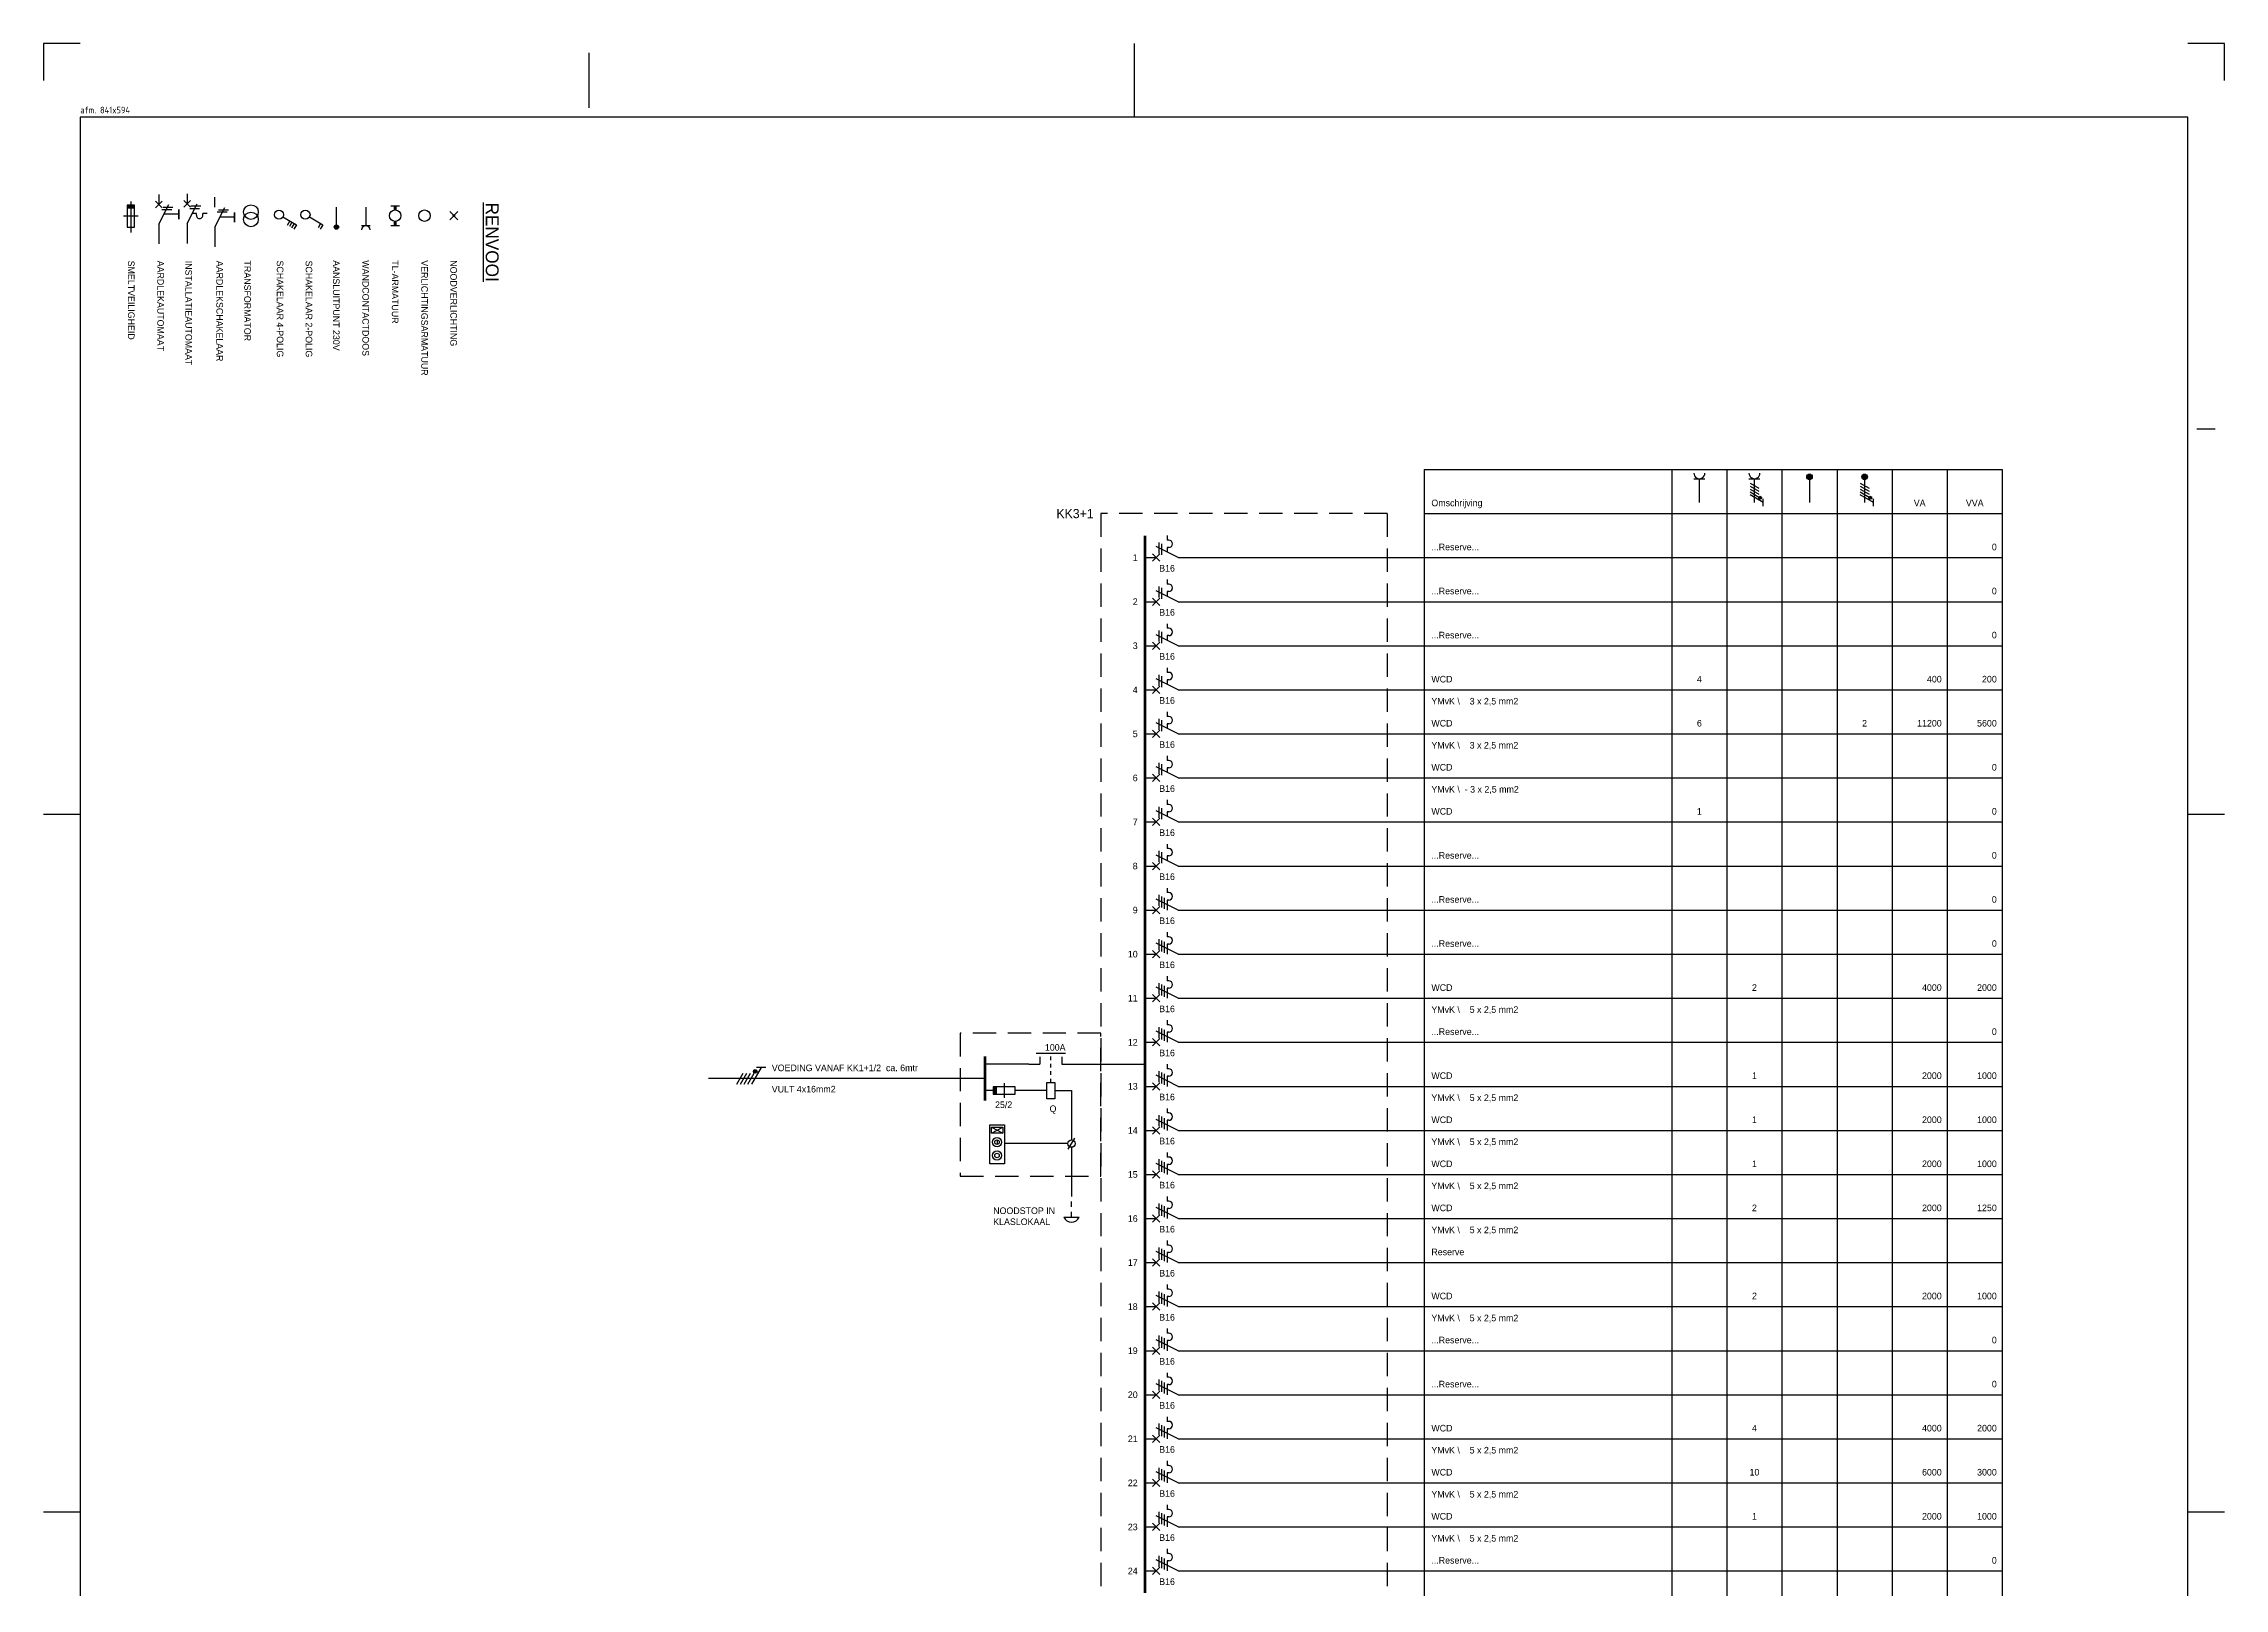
# Model space of a CAD drawing. Header units: millimetres. Extents: x 0 to 594, y -841 to 0.
# Drawn here: x 0 to 594, y -421 to 0 of the extents above; entities that cross this region are included whole.
import ezdxf
from ezdxf.enums import TextEntityAlignment as Align

# ---------------------------------------------------------------- set-up
doc = ezdxf.new("R2010")
doc.units = ezdxf.units.MM
doc.linetypes.add('HIDDEN', pattern=[9.525, 6.35, -3.175])
doc.linetypes.add('STABI11', pattern=[2, 1, -1])
doc.layers.get('0').update_dxf_attribs({"linetype": 'CONTINUOUS'})
for name, color, linetype in [('00att018', 1, 'CONTINUOUS'), ('00kad018', 1, 'CONTINUOUS'), ('00kad070', 5, 'CONTINUOUS'), ('BL$2----_KADER', 7, 'CONTINUOUS'), ('EL$1----', 3, 'CONTINUOUS'), ('EL$1----_KK3+1', 3, 'CONTINUOUS')]:
    doc.layers.add(name, color=color, linetype=linetype)
doc.styles.add('BURO-018', font='BUROFONT', dxfattribs={"height": 1.8})
doc.styles.add('BURO-035', font='BUROFONT.shx', dxfattribs={"height": 3.5})
doc.styles.add('ISO', font='isocp.shx')

# ---------------------------------------------------------------- blocks, each defined once
blk = doc.blocks.new('RENV_DION')
at = {"layer": 'EL$1----', "linetype": 'Continuous'}
for p, q in [((485.12, 256.64), (487.32, 254.44)), ((487.32, 256.64), (485.12, 254.44)), ((483.5, 238.37), (483.5, 240.7)), ((488.94, 240.7), (488.94, 238.37)), ((488.94, 232.7), (488.94, 230.37)), ((483.89, 231.54), (488.94, 231.54)), ((489.33, 223.54), (483.89, 223.54)), ((486.57, 208.98), (488.69, 212.65)), ((487.64, 210.83), (488.85, 210.13)), ((487.99, 211.43), (489.2, 210.73)), ((488.34, 212.04), (489.55, 211.34)), ((488.69, 212.65), (489.9, 211.95)), ((489.35, 190.42), (483.95, 193.12)), ((484.62, 191.43), (484.62, 194.13)), ((485.3, 193.8), (485.3, 191.1)), ((486.65, 195.82), (486.65, 191.77)), ((488.36, 182.91), (482.96, 185.61)), ((483.63, 186.63), (483.63, 183.93)), ((484.31, 186.29), (484.31, 183.59)), ((485.66, 188.31), (485.66, 187.19)), ((486.11, 187.19), (485.66, 187.19)), ((486.11, 185.39), (485.66, 185.39)), ((485.66, 185.39), (485.66, 184.26)), ((480.26, 182.91), (482.96, 182.91)), ((482.06, 183.81), (483.86, 182.01)), ((483.86, 183.81), (482.06, 182.01)), ((485.84, 180.58), (485.84, 176.53)), ((488.36, 182.91), (493.76, 182.91)), ((484.04, 176.08), (482.24, 174.28)), ((482.24, 176.08), (484.04, 174.28)), ((488.54, 175.18), (483.14, 177.88)), ((482.39, 167.57), (490.81, 167.57)), ((489.31, 168.57), (483.31, 168.57)), ((483.31, 168.57), (483.31, 166.57)), ((483.31, 166.57), (489.31, 166.57)), ((486.31, 169.57), (486.31, 165.57)), ((489.31, 166.57), (489.31, 168.57))]:
    blk.add_line(p, q, dxfattribs=at)
at = {"layer": 'EL$1----', "color": 3, "linetype": 'Continuous'}
for p, q in [((486.57, 216.18), (488.69, 219.85)), ((488.69, 219.85), (489.9, 219.15)), ((488.34, 219.25), (489.55, 218.55))]:
    blk.add_line(p, q, dxfattribs=at)
at = {"layer": 'EL$1----'}
for p, q in [((483.86, 190.42), (481.16, 190.42)), ((489.35, 190.42), (494.66, 190.42)), ((483.9, 176.31), (483.9, 179.01)), ((484.49, 175.97), (484.49, 178.67)), ((483.14, 175.29), (480.44, 175.29)), ((488.54, 175.18), (493.85, 175.18))]:
    blk.add_line(p, q, dxfattribs=at)
at = {"layer": 'EL$1----', "linetype": 'Continuous'}
for points, const_width in [([(486.41, 255.54, 1), (486.02, 255.54, 1)], 0.389), ([(489.33, 223.83, 1), (489.33, 223.24, 1)], 0.583)]:
    blk.add_lwpolyline(points, format="xyb", close=True, dxfattribs=dict(at, const_width=const_width))
for points, const_width in [([(484.66, 239.54), (483.5, 239.54)], 0.778), ([(487.77, 239.54), (488.94, 239.54)], 0.778), ([(485.3, 195.82), (488, 195.82)], 0.45), ([(484.49, 180.58), (487.19, 180.58)], 0.45)]:
    blk.add_lwpolyline(points, dxfattribs=dict(at, const_width=const_width))
for centre, radius in [((486.22, 247.54), 1.56), ((486.22, 239.54), 1.56), ((489.33, 223.54), 0.583), ((485.95, 207.9), 1.25), ((485.24, 200.27), 2), ((487.24, 200.27), 2)]:
    blk.add_circle(centre, radius, dxfattribs=at)
at = {"layer": 'EL$1----', "color": 3, "linetype": 'Continuous'}
blk.add_circle((485.95, 215.1), 1.25, dxfattribs=at)
at = {"layer": 'EL$1----', "linetype": 'Continuous'}
for centre, radius, start, end in [((490.11, 231.54), 1.17, 90, 270), ((486.11, 186.29), 0.9, 270, 90)]:
    blk.add_arc(centre, radius, start, end, dxfattribs=at)
blk.add_solid([(483.31, 168.57), (484.31, 168.57), (483.31, 166.57), (484.31, 166.57)], dxfattribs=at)
at = {"layer": 'EL$1----', "color": 3, "style": 'BURO-035'}
blk.add_text('%%URENVOOI', height=3.5, dxfattribs=at).set_placement((482.63, 264.23))
at = {"layer": 'EL$1----', "color": 1, "style": 'BURO-018'}
for s, p in [('NOODVERLICHTING', (498.36, 255.47)), ('VERLICHTINGSARMATUUR', (498.36, 247.55)), ('TL-ARMATUUR', (498.36, 239.54)), ('WANDCONTACTDOOS', (498.36, 231.52)), ('AANSLUITPUNT 230V', (498.36, 223.5)), ('SCHAKELAAR 2-POLIG', (498.43, 216.06)), ('SCHAKELAAR 4-POLIG', (498.43, 208.21)), ('TRANSFORMATOR', (498.43, 199.33)), ('AARDLEKSCHAKELAAR', (498.49, 191.75)), ('INSTALLATIEAUTOMAAT', (498.49, 183.3)), ('AARDLEKAUTOMAAT', (498.47, 175.66)), ('SMELTVEILIGHEID', (498.47, 167.66))]:
    blk.add_text(s, height=1.8, dxfattribs=at).set_placement(p, align=Align.MIDDLE_LEFT)
blk = doc.blocks.new('A$C6BEE4A7F')
at = {"color": 0, "linetype": 'STABI11'}
blk.add_line((7.91, 2.62), (0, 2.62), dxfattribs=at)
at = {"color": 0, "linetype": 'Continuous'}
for p, q in [((7.91, 3.75), (12.41, 3.75)), ((7.91, 1.5), (7.91, 3.75)), ((7.91, 3), (7.91, 3)), ((12.41, 1.5), (7.91, 1.5)), ((10.16, 3.75), (10.16, 5.25)), ((10.16, 1.5), (10.16, 0)), ((12.41, 3.75), (12.41, 1.5))]:
    blk.add_line(p, q, dxfattribs=at)
blk = doc.blocks.new('M18')
at = {"color": 0, "linetype": 'Continuous'}
for p, q in [((-3, 23), (-3, 31)), ((-2, 30), (0, 30)), ((0, 30), (0, 33)), ((-2, 24), (0, 24)), ((0, 21), (0, 24))]:
    blk.add_line(p, q, dxfattribs=at)
at = {"color": 1, "style": 'BURO-018'}
blk.add_attdef('E_VRIJ1', (-6, 24), '', height=1.8, rotation=90, dxfattribs=at)
at = {"color": 1, "linetype": 'Continuous', "style": 'BURO-018'}
blk.add_attdef('E_IMS', text='', height=1.8, rotation=90, dxfattribs=at).set_placement((3, 24), align=Align.TOP_LEFT)
blk = doc.blocks.new('0721011F')
at = {"color": 0, "linetype": 'Continuous'}
blk.add_line((-2, -3), (2, -3), dxfattribs=at)
blk = doc.blocks.new('072102A')
at = {"color": 0, "linetype": 'Continuous'}
for p, q in [((1, 0), (-1, 0)), ((-1, 0), (-1, -6)), ((1, -6), (1, 0)), ((-1, -6), (1, -6))]:
    blk.add_line(p, q, dxfattribs=at)
blk.add_solid([(1, -5), (1, -6), (-1, -5), (-1, -6)], dxfattribs=at)
at = {"color": 0, "linetype": 'Continuous', "style": 'BURO-018', "flags": 1}
for tag, p in [('E_ID', (0, 0)), ('E_MATCODE', (0, -5))]:
    blk.add_attdef(tag, p, '', height=1.8, dxfattribs=at)
at = {"color": 0, "linetype": 'Continuous', "style": 'BURO-018'}
blk.add_attdef('E_KODE', text='', height=1.8, dxfattribs=at).set_placement((-3, -3), align=Align.MIDDLE_RIGHT)
blk = doc.blocks.new('HL3')
at = {"color": 0, "linetype": 'Continuous'}
for p, q in [((-3, 6.98), (-3, 4.48)), ((-3, 5.73), (1.5, 3.13)), ((1.5, 2.13), (-1.5, 3.87)), ((1.5, 1.13), (-1.5, 2.87)), ((1.5, 0.13), (-1.5, 1.87)), ((1.5, -0.87), (-1.5, 0.87))]:
    blk.add_line(p, q, dxfattribs=at)
at = {"color": 0, "linetype": 'Continuous', "const_width": 0.5}
blk.add_lwpolyline([(-1.68, 4.12, 1), (-2.18, 4.12, 1)], format="xyb", close=True, dxfattribs=at)
at = {"color": 0, "linetype": 'Continuous'}
blk.add_circle((-1.93, 4.12), 0.5, dxfattribs=at)
blk = doc.blocks.new('a1-windesheim-hor')
at = {"layer": '00kad018', "color": 1}
for p, q in [((0, 594), (0, 584)), ((10, 594), (0, 594)), ((105, 591.5), (105, 586.5)), ((210, 594), (210, 584)), ((400, 594), (400, 584)), ((0, 297), (20, 297)), ((2.5, 148.5), (17.5, 148.5)), ((0, 10), (0, 0)), ((210, 10), (210, 0)), ((400, 10), (400, 0)), ((0, 0), (10, 0))]:
    blk.add_line(p, q, dxfattribs=at)
at = {"layer": '00kad070', "color": 5}
for p, q in [((831, 584), (20, 584)), ((20, 584), (20, 10)), ((20, 10), (831, 10))]:
    blk.add_line(p, q, dxfattribs=at)
at = {"layer": '00att018', "color": 1, "style": 'ISO'}
blk.add_text('afm. 841x594', height=1.8, rotation=90, dxfattribs=at).set_placement((19, 10))
blk = doc.blocks.new('021308')
at = {"color": 0, "linetype": 'Continuous'}
blk.add_line((-3.5, 1.5), (-3.5, -1.5), dxfattribs=at)
at = {"color": 0, "linetype": 'STABI11'}
blk.add_line((-3.5, 0), (0, 0), dxfattribs=at)
at = {"color": 0, "linetype": 'Continuous'}
blk.add_arc((-2.875, 0), 1.625, 112.61986, 247.38014, dxfattribs=at)
blk = doc.blocks.new('E00511')
at = {"color": 0, "linetype": 'Continuous'}
blk.add_line((-0.87, -1.5), (0.87, 1.5), dxfattribs=at)
at = {"color": 0}
blk.add_circle((0, 0), 1, dxfattribs=at)
blk = doc.blocks.new('B3')
at = {"color": 0, "linetype": 'Continuous'}
for p, q in [((0, 9), (0, 21)), ((-6, 6), (-4.75, 6)), ((-4.75, 6.5), (-4.75, 6)), ((0, 9), (-3, 3)), ((-2.75, 6.5), (-2.75, 6)), ((-2.75, 6), (-1.5, 6)), ((-4.125, 3.75), (-1.125, 3.75)), ((-3.75, 4.5), (-0.75, 4.5)), ((-1, 4), (1, 2)), ((-1, 2), (1, 4)), ((0, 0), (0, 3))]:
    blk.add_line(p, q, dxfattribs=at)
blk.add_arc((-3.75, 6.5), 1, 0, 180, dxfattribs=at)
at = {"color": 1, "style": 'BURO-018'}
blk.add_attdef('E_VRIJ1', (-3, 12), '', height=1.8, rotation=90, dxfattribs=at)
at = {"color": 1, "linetype": 'Continuous', "style": 'BURO-018'}
blk.add_attdef('E_IIA', text='', height=1.8, rotation=90, dxfattribs=at).set_placement((2, 6), align=Align.TOP_CENTER)
blk = doc.blocks.new('m1')
at = {"color": 0, "linetype": 'Continuous'}
blk.add_line((0, 21), (0, 33), dxfattribs=at)
blk = doc.blocks.new('b1s')
at = {"color": 0, "linetype": 'Continuous'}
blk.add_line((0, 33), (0, 54), dxfattribs=at)
blk = doc.blocks.new('m1s')
at = {"color": 0, "linetype": 'Continuous'}
blk.add_line((0, 54), (0, 66), dxfattribs=at)
blk = doc.blocks.new('B5')
at = {"color": 0, "linetype": 'Continuous'}
for p, q in [((0, 9), (0, 21)), ((-6, 6), (-4.75, 6)), ((-4.75, 6.5), (-4.75, 6)), ((0, 9), (-3, 3)), ((-2.75, 6.5), (-2.75, 6)), ((-2.75, 6), (0, 6)), ((-4.125, 3.75), (-1.125, 3.75)), ((-3.75, 4.5), (-0.75, 4.5)), ((-3.375, 5.25), (-0.375, 5.25)), ((-1, 2), (1, 4)), ((-1, 4), (1, 2)), ((0, 0), (0, 3))]:
    blk.add_line(p, q, dxfattribs=at)
blk.add_arc((-3.75, 6.5), 1, 0, 180, dxfattribs=at)
at = {"color": 1, "style": 'BURO-018'}
blk.add_attdef('E_VRIJ1', (-3, 12), '', height=1.8, rotation=90, dxfattribs=at)
at = {"color": 1, "linetype": 'Continuous', "style": 'BURO-018'}
blk.add_attdef('E_IIA', text='', height=1.8, rotation=90, dxfattribs=at).set_placement((2, 6), align=Align.TOP_CENTER)
blk = doc.blocks.new('KOLNR6')
at = {"color": 0, "linetype": 'Continuous'}
for p, q in [((-3.5, -1.5), (-3.5, 1.5)), ((3, 0), (-3.5, 0))]:
    blk.add_line(p, q, dxfattribs=at)
blk.add_arc((-5, 0), 1.5, 270, 90, dxfattribs=at)
blk = doc.blocks.new('KOLNR7')
at = {"color": 0, "linetype": 'Continuous'}
for p, q in [((-3.5, -1.5), (-3.5, 1.5)), ((3, 0), (-3.5, 0)), ((-2.29, -1.2), (-0.91, 1.2)), ((-1.49, -1.2), (-0.11, 1.2)), ((-0.69, -1.2), (0.69, 1.2)), ((0.11, -1.2), (1.49, 1.2)), ((2.99, 2.4), (0.91, -1.2)), ((3.99, 2.4), (1.99, 2.4))]:
    blk.add_line(p, q, dxfattribs=at)
at = {"color": 0, "linetype": 'Continuous', "const_width": 0.4}
blk.add_lwpolyline([(1.69, 1.35, 1), (1.69, 1.75, 1)], format="xyb", close=True, dxfattribs=at)
at = {"color": 0, "linetype": 'Continuous'}
blk.add_circle((1.69, 1.55), 0.4, dxfattribs=at)
blk.add_arc((-5, 0), 1.5, 270, 90, dxfattribs=at)
blk = doc.blocks.new('KOLNR8')
at = {"color": 0, "linetype": 'Continuous'}
blk.add_line((-4, 0), (3, 0), dxfattribs=at)
at = {"color": 0, "linetype": 'Continuous', "const_width": 0.75}
blk.add_lwpolyline([(-4, -0.375, 1), (-4, 0.375, 1)], format="xyb", close=True, dxfattribs=at)
at = {"color": 0, "linetype": 'Continuous'}
blk.add_circle((-4, 0), 0.75, dxfattribs=at)
blk = doc.blocks.new('KOLNR9')
at = {"color": 0, "linetype": 'Continuous'}
for p, q in [((-4, 0), (3, 0)), ((-2.29, -1.2), (-0.91, 1.2)), ((-1.49, -1.2), (-0.11, 1.2)), ((-0.69, -1.2), (0.69, 1.2)), ((0.11, -1.2), (1.49, 1.2)), ((2.99, 2.4), (0.91, -1.2)), ((3.99, 2.4), (1.99, 2.4))]:
    blk.add_line(p, q, dxfattribs=at)
for points, const_width in [([(-4, -0.38, 1), (-4, 0.38, 1)], 0.75), ([(1.69, 1.35, 1), (1.69, 1.75, 1)], 0.4)]:
    blk.add_lwpolyline(points, format="xyb", close=True, dxfattribs=dict(at, const_width=const_width))
for centre, radius in [((-4, 0), 0.75), ((1.69, 1.55), 0.4)]:
    blk.add_circle(centre, radius, dxfattribs=at)

msp = doc.modelspace()

# ---------------------------------------------------------------- linework, layer by layer
at = {"layer": 'EL$1----', "ltscale": 0.2}
for p, q in [((268.34, -278), (256.42, -278)), ((280.34, -278), (300, -278)), ((256.42, -281.87), (181.12, -281.87)), ((259.12, -285.16), (256.42, -285.16)), ((271.72, -285.16), (264.69, -285.16)), ((279.97, -285.16), (279.97, -298.61)), ((278.97, -299.61), (261.69, -299.61))]:
    msp.add_line(p, q, dxfattribs=at)
at = {"layer": 'EL$1----'}
for p, q in [((276.97, -285.16), (279.97, -285.16)), ((258.16, -295.1), (261.27, -296.75)), ((258.16, -296.75), (261.27, -295.1)), ((259.69, -298.59), (259.69, -299.84)), ((279.97, -300.61), (279.97, -314))]:
    msp.add_line(p, q, dxfattribs=at)
at = {"layer": 'EL$1----', "color": 1, "linetype": 'HIDDEN'}
msp.add_lwpolyline([(288, -269.48), (249.69, -269.48), (249.69, -308.48), (288, -308.48)], close=True, dxfattribs=at)
at = {"layer": 'EL$1----', "ltscale": 0.2, "const_width": 0.7}
msp.add_lwpolyline([(256.42, -287.87), (256.42, -275.87)], dxfattribs=at)
at = {"layer": 'EL$1----', "ltscale": 0.2}
msp.add_lwpolyline([(261.69, -294.5), (261.69, -305.11), (257.69, -305.11), (257.69, -294.5)], close=True, dxfattribs=at)
at = {"layer": 'EL$1----'}
msp.add_lwpolyline([(258.16, -295.1), (261.27, -295.1), (261.27, -296.75), (258.16, -296.75)], close=True, dxfattribs=at)
at = {"layer": 'EL$1----', "ltscale": 0.2}
for centre, radius in [((259.69, -299.21), 1.25), ((259.69, -302.83), 1.25), ((259.69, -299.21), 0.625), ((259.69, -302.83), 0.625)]:
    msp.add_circle(centre, radius, dxfattribs=at)
at = {"layer": 'EL$1----_KK3+1', "color": 1}
for p, q in [((376, -116), (376, -644)), ((376, -116), (533.5, -116)), ((443.5, -116), (443.5, -644)), ((458.5, -116), (458.5, -644)), ((473.5, -116), (473.5, -644)), ((488.5, -116), (488.5, -644)), ((503.5, -116), (503.5, -644)), ((518.5, -116), (518.5, -644)), ((533.5, -116), (533.5, -644)), ((376, -128), (533.5, -128))]:
    msp.add_line(p, q, dxfattribs=at)
at = {"layer": 'EL$1----_KK3+1', "color": 1, "linetype": 'HIDDEN'}
for p, q in [((288, -128), (288, -644)), ((366, -128), (288, -128)), ((366, -128), (366, -644))]:
    msp.add_line(p, q, dxfattribs=at)
at = {"layer": 'EL$1----_KK3+1'}
for p, q in [((366, -140), (533.5, -140)), ((366, -152), (533.5, -152)), ((366, -164), (533.5, -164)), ((366, -176), (533.5, -176)), ((366, -188), (533.5, -188)), ((366, -200), (533.5, -200)), ((366, -212), (533.5, -212)), ((366, -224), (533.5, -224)), ((366, -236), (533.5, -236)), ((366, -248), (533.5, -248)), ((366, -260), (533.5, -260)), ((366, -272), (533.5, -272)), ((366, -284), (533.5, -284)), ((366, -296), (533.5, -296)), ((366, -308), (533.5, -308)), ((366, -320), (533.5, -320)), ((366, -332), (533.5, -332)), ((366, -344), (533.5, -344)), ((366, -356), (533.5, -356)), ((366, -368), (533.5, -368)), ((366, -380), (533.5, -380)), ((366, -392), (533.5, -392)), ((366, -404), (533.5, -404)), ((366, -416), (533.5, -416))]:
    msp.add_line(p, q, dxfattribs=at)
for points in [[(300, -146, 0.7, 0.7, 0), (300, -134, 0.7, 0.7, 0)], [(300, -158, 0.7, 0.7, 0), (300, -146, 0.7, 0.7, 0)], [(300, -170, 0.7, 0.7, 0), (300, -158, 0.7, 0.7, 0)], [(300, -182, 0.7, 0.7, 0), (300, -170, 0.7, 0.7, 0)], [(300, -194, 0.7, 0.7, 0), (300, -182, 0.7, 0.7, 0)], [(300, -206, 0.7, 0.7, 0), (300, -194, 0.7, 0.7, 0)], [(300, -218, 0.7, 0.7, 0), (300, -206, 0.7, 0.7, 0)], [(300, -230, 0.7, 0.7, 0), (300, -218, 0.7, 0.7, 0)], [(300, -242, 0.7, 0.7, 0), (300, -230, 0.7, 0.7, 0)], [(300, -254, 0.7, 0.7, 0), (300, -242, 0.7, 0.7, 0)], [(300, -266, 0.7, 0.7, 0), (300, -254, 0.7, 0.7, 0)], [(300, -278, 0.7, 0.7, 0), (300, -266, 0.7, 0.7, 0)], [(300, -290, 0.7, 0.7, 0), (300, -278, 0.7, 0.7, 0)], [(300, -302, 0.7, 0.7, 0), (300, -290, 0.7, 0.7, 0)], [(300, -314, 0.7, 0.7, 0), (300, -302, 0.7, 0.7, 0)], [(300, -326, 0.7, 0.7, 0), (300, -314, 0.7, 0.7, 0)], [(300, -338, 0.7, 0.7, 0), (300, -326, 0.7, 0.7, 0)], [(300, -350, 0.7, 0.7, 0), (300, -338, 0.7, 0.7, 0)], [(300, -362, 0.7, 0.7, 0), (300, -350, 0.7, 0.7, 0)], [(300, -374, 0.7, 0.7, 0), (300, -362, 0.7, 0.7, 0)], [(300, -386, 0.7, 0.7, 0), (300, -374, 0.7, 0.7, 0)], [(300, -398, 0.7, 0.7, 0), (300, -386, 0.7, 0.7, 0)], [(300, -410, 0.7, 0.7, 0), (300, -398, 0.7, 0.7, 0)], [(300, -422, 0.7, 0.7, 0), (300, -410, 0.7, 0.7, 0)]]:
    msp.add_lwpolyline(points, format="xyseb", dxfattribs=at)

# ---------------------------------------------------------------- block references
at = {"layer": 'BL$2----_KADER', "rotation": 270}
for name, p in [('a1-windesheim-hor', (0, 0)), ('RENV_DION', (-143.79, 439.35))]:
    msp.add_blockref(name, p, dxfattribs=at)
at = {"layer": 'EL$1----', "ltscale": 0.2, "rotation": 270}
for name, p in [('HL3', (189.7, -281.87)), ('A$C6BEE4A7F', (271.72, -275)), ('0721011F', (264.66, -285.16))]:
    msp.add_blockref(name, p, dxfattribs=at)
at = {"layer": 'EL$1----', "rotation": 270}
msp.add_blockref('M18', (247.34, -278), dxfattribs=at)
at = {"layer": 'EL$1----', "ltscale": 0.2}
ref = msp.add_blockref('072102A', (264.66, -285.16), dxfattribs=dict(at, rotation=270))
ref.add_attrib('E_KODE', '25/2', dxfattribs={"layer": '0', "color": 1, "linetype": 'Continuous', "height": 1.8, "style": 'BURO-018'}).set_placement((263.84, -289.02), align=Align.MIDDLE_RIGHT)
at = {"layer": 'EL$1----'}
msp.add_blockref('E00511', (279.97, -299.61), dxfattribs=at)
at = {"layer": 'EL$1----', "xscale": 1.400000000000006, "yscale": 1.400000000000006, "zscale": 1.400000000000006, "rotation": 89.99999999999999}
msp.add_blockref('021308', (279.97, -314.69), dxfattribs=at)
at = {"layer": 'EL$1----_KK3+1', "rotation": 270}
for name, p in [('KOLNR6', (451, -122)), ('KOLNR7', (466, -122)), ('KOLNR8', (481, -122)), ('KOLNR9', (496, -122)), ('m1', (300, -140)), ('b1s', (300, -140)), ('m1s', (300, -140)), ('m1', (300, -152)), ('b1s', (300, -152)), ('m1s', (300, -152)), ('m1', (300, -164)), ('b1s', (300, -164)), ('m1s', (300, -164)), ('m1', (300, -176)), ('b1s', (300, -176)), ('m1s', (300, -176)), ('m1', (300, -188)), ('b1s', (300, -188)), ('m1s', (300, -188)), ('m1', (300, -200)), ('b1s', (300, -200)), ('m1s', (300, -200)), ('m1', (300, -212)), ('b1s', (300, -212)), ('m1s', (300, -212)), ('m1', (300, -224)), ('b1s', (300, -224)), ('m1s', (300, -224)), ('m1', (300, -236)), ('b1s', (300, -236)), ('m1s', (300, -236)), ('m1', (300, -248)), ('b1s', (300, -248)), ('m1s', (300, -248)), ('m1', (300, -260)), ('b1s', (300, -260)), ('m1s', (300, -260)), ('m1', (300, -272)), ('b1s', (300, -272)), ('m1s', (300, -272)), ('m1', (300, -284)), ('b1s', (300, -284)), ('m1s', (300, -284)), ('m1', (300, -296)), ('b1s', (300, -296)), ('m1s', (300, -296)), ('m1', (300, -308)), ('b1s', (300, -308)), ('m1s', (300, -308)), ('m1', (300, -320)), ('b1s', (300, -320)), ('m1s', (300, -320)), ('m1', (300, -332)), ('b1s', (300, -332)), ('m1s', (300, -332)), ('m1', (300, -344)), ('b1s', (300, -344)), ('m1s', (300, -344)), ('m1', (300, -356)), ('b1s', (300, -356)), ('m1s', (300, -356)), ('m1', (300, -368)), ('b1s', (300, -368)), ('m1s', (300, -368)), ('m1', (300, -380)), ('b1s', (300, -380)), ('m1s', (300, -380)), ('m1', (300, -392)), ('b1s', (300, -392)), ('m1s', (300, -392)), ('m1', (300, -404)), ('b1s', (300, -404)), ('m1s', (300, -404)), ('m1', (300, -416)), ('b1s', (300, -416)), ('m1s', (300, -416))]:
    msp.add_blockref(name, p, dxfattribs=at)
for name, p in [('B3', (300, -140)), ('B3', (300, -152)), ('B3', (300, -164)), ('B3', (300, -176)), ('B3', (300, -188)), ('B3', (300, -200)), ('B3', (300, -212)), ('B3', (300, -224)), ('B5', (300, -236)), ('B5', (300, -248)), ('B5', (300, -260)), ('B5', (300, -272)), ('B5', (300, -284)), ('B5', (300, -296)), ('B5', (300, -308)), ('B5', (300, -320)), ('B5', (300, -332)), ('B5', (300, -344)), ('B5', (300, -356)), ('B5', (300, -368)), ('B5', (300, -380)), ('B5', (300, -392)), ('B5', (300, -404)), ('B5', (300, -416))]:
    msp.add_blockref(name, p, dxfattribs=at).add_auto_attribs({'E_IIA': 'B16'})

# ---------------------------------------------------------------- texts
at = {"layer": 'EL$1----', "color": 1, "ltscale": 0.2, "style": 'BURO-018'}
msp.add_text('100A', height=1.8, dxfattribs=at).set_placement((272.73, -274.29))
at = {"layer": 'EL$1----', "color": 1, "linetype": 'Continuous', "ltscale": 0.2, "style": 'BURO-018'}
msp.add_text('VOEDING VANAF KK1+1/2  ca. 6mtr', height=1.8, dxfattribs=at).set_placement((198.34, -279.87))
msp.add_text('VULT 4x16mm2', height=1.8, dxfattribs=at).set_placement((198.34, -283.87), align=Align.TOP_LEFT)
at = {"layer": 'EL$1----', "color": 1, "style": 'BURO-018'}
for s, p in [('Q', (274, -291)), ('NOODSTOP IN', (258.65, -318.78)), ('KLASLOKAAL', (258.65, -321.78))]:
    msp.add_text(s, height=1.8, dxfattribs=at).set_placement(p)
at = {"layer": 'EL$1----_KK3+1', "color": 1, "style": 'BURO-018'}
for s, p in [('Omschrijving', (378, -126)), ('...Reserve...', (378, -138)), ('...Reserve...', (378, -150)), ('...Reserve...', (378, -162)), ('WCD', (378, -174)), ('YMvK \\    3 x 2,5 mm2', (378, -180)), ('WCD', (378, -186)), ('YMvK \\    3 x 2,5 mm2', (378, -192)), ('WCD', (378, -198)), ('YMvK \\  - 3 x 2,5 mm2', (378, -204)), ('WCD', (378, -210)), ('...Reserve...', (378, -222)), ('...Reserve...', (378, -234)), ('...Reserve...', (378, -246)), ('WCD', (378, -258)), ('YMvK \\    5 x 2,5 mm2', (378, -264)), ('...Reserve...', (378, -270)), ('WCD', (378, -282)), ('YMvK \\    5 x 2,5 mm2', (378, -288)), ('WCD', (378, -294)), ('YMvK \\    5 x 2,5 mm2', (378, -300)), ('WCD', (378, -306)), ('YMvK \\    5 x 2,5 mm2', (378, -312)), ('WCD', (378, -318)), ('YMvK \\    5 x 2,5 mm2', (378, -324)), ('Reserve', (378, -330)), ('WCD', (378, -342)), ('YMvK \\    5 x 2,5 mm2', (378, -348)), ('...Reserve...', (378, -354)), ('...Reserve...', (378, -366)), ('WCD', (378, -378)), ('YMvK \\    5 x 2,5 mm2', (378, -384)), ('WCD', (378, -390)), ('YMvK \\    5 x 2,5 mm2', (378, -396)), ('WCD', (378, -402)), ('YMvK \\    5 x 2,5 mm2', (378, -408)), ('...Reserve...', (378, -414))]:
    msp.add_text(s, height=1.8, dxfattribs=at).set_placement(p)
for s, p in [('VA', (511, -126)), ('VVA', (526, -126)), ('4', (451, -174)), ('6', (451, -186)), ('2', (496, -186)), ('1', (451, -210)), ('2', (466, -258)), ('1', (466, -282)), ('1', (466, -294)), ('1', (466, -306)), ('2', (466, -318)), ('2', (466, -342)), ('4', (466, -378)), ('10', (466, -390)), ('1', (466, -402))]:
    msp.add_text(s, height=1.8, dxfattribs=at).set_placement(p, align=Align.CENTER)
at = {"layer": 'EL$1----_KK3+1', "color": 2, "style": 'BURO-018'}
msp.add_text('KK3+1', height=2.5, dxfattribs=at).set_placement((286, -128), align=Align.MIDDLE_RIGHT)
at = {"layer": 'EL$1----_KK3+1', "color": 1, "style": 'BURO-018'}
for s, p in [('0', (532, -138)), ('0', (532, -150)), ('0', (532, -162)), ('400', (517, -174)), ('200', (532, -174)), ('11200', (517, -186)), ('5600', (532, -186)), ('0', (532, -198)), ('0', (532, -210)), ('0', (532, -222)), ('0', (532, -234)), ('0', (532, -246)), ('4000', (517, -258)), ('2000', (532, -258)), ('0', (532, -270)), ('2000', (517, -282)), ('1000', (532, -282)), ('2000', (517, -294)), ('1000', (532, -294)), ('2000', (517, -306)), ('1000', (532, -306)), ('2000', (517, -318)), ('1250', (532, -318)), ('2000', (517, -342)), ('1000', (532, -342)), ('0', (532, -354)), ('0', (532, -366)), ('4000', (517, -378)), ('2000', (532, -378)), ('6000', (517, -390)), ('3000', (532, -390)), ('2000', (517, -402)), ('1000', (532, -402)), ('0', (532, -414))]:
    msp.add_text(s, height=1.8, dxfattribs=at).set_placement(p, align=Align.RIGHT)
for s, p in [('1', (298, -140)), ('2', (298, -152)), ('3', (298, -164)), ('4', (298, -176)), ('5', (298, -188)), ('6', (298, -200)), ('7', (298, -212)), ('8', (298, -224)), ('9', (298, -236)), ('10', (298, -248)), ('11', (298, -260)), ('12', (298, -272)), ('13', (298, -284)), ('14', (298, -296)), ('15', (298, -308)), ('16', (298, -320)), ('17', (298, -332)), ('18', (298, -344)), ('19', (298, -356)), ('20', (298, -368)), ('21', (298, -380)), ('22', (298, -392)), ('23', (298, -404)), ('24', (298, -416))]:
    msp.add_text(s, height=1.8, dxfattribs=at).set_placement(p, align=Align.MIDDLE_RIGHT)

doc.saveas('drawing.dxf')
